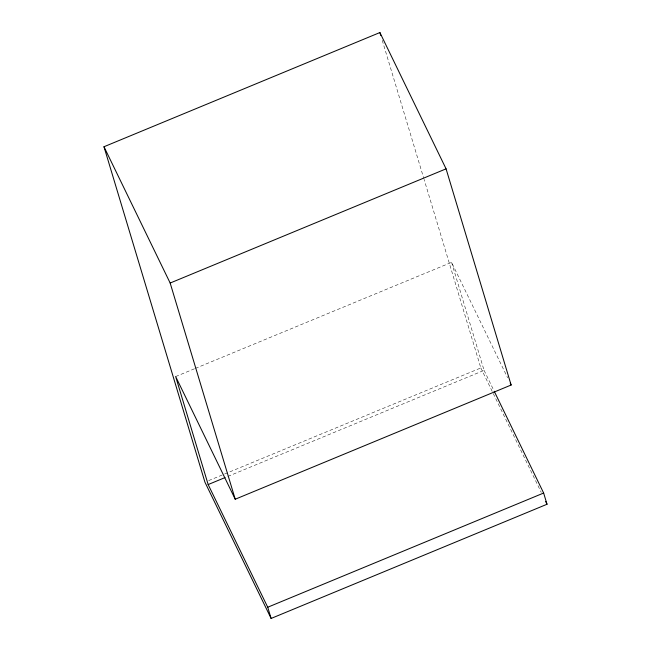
<?xml version="1.0" encoding="UTF-8"?>
<svg xmlns="http://www.w3.org/2000/svg" width="651" height="651" viewBox="0 0 651 651"><rect width="100%" height="100%" fill="white"/><g stroke="black" fill="none" stroke-linecap="round" stroke-linejoin="round"><path stroke-width="0.49" stroke-dasharray="3.25 2.44" d="M175.656 376.555L194.429 368.783M195.365 368.393L451.566 262.353L507.609 377.759M208.678 480.601L223.7 474.384M224.636 474.001L480.837 367.961L424.078 179.351M227.874 476.402L484.075 370.362L451.566 262.353M484.075 370.362L493.783 390.356M480.837 367.961L541.25 492.359M382.235 40.329L423.785 178.382"/><path stroke-width="0.98" d="M271.109 618.45L204.927 482.155L103.981 146.744L379.891 32.55L446.073 168.845L511.133 385.026L235.223 499.227L175.656 376.555L208.165 484.564L267.732 607.237L271.109 618.45L547.019 504.256L543.642 493.035L494.223 391.267M235.223 499.227L170.163 283.039L446.073 168.845M208.165 484.564L225.059 477.565M267.732 607.237L543.642 493.035M510.254 383.211L511.133 385.026M545.684 501.506L547.019 504.256M103.981 146.744L170.163 283.039M379.891 32.55L380.77 35.463"/></g></svg>
